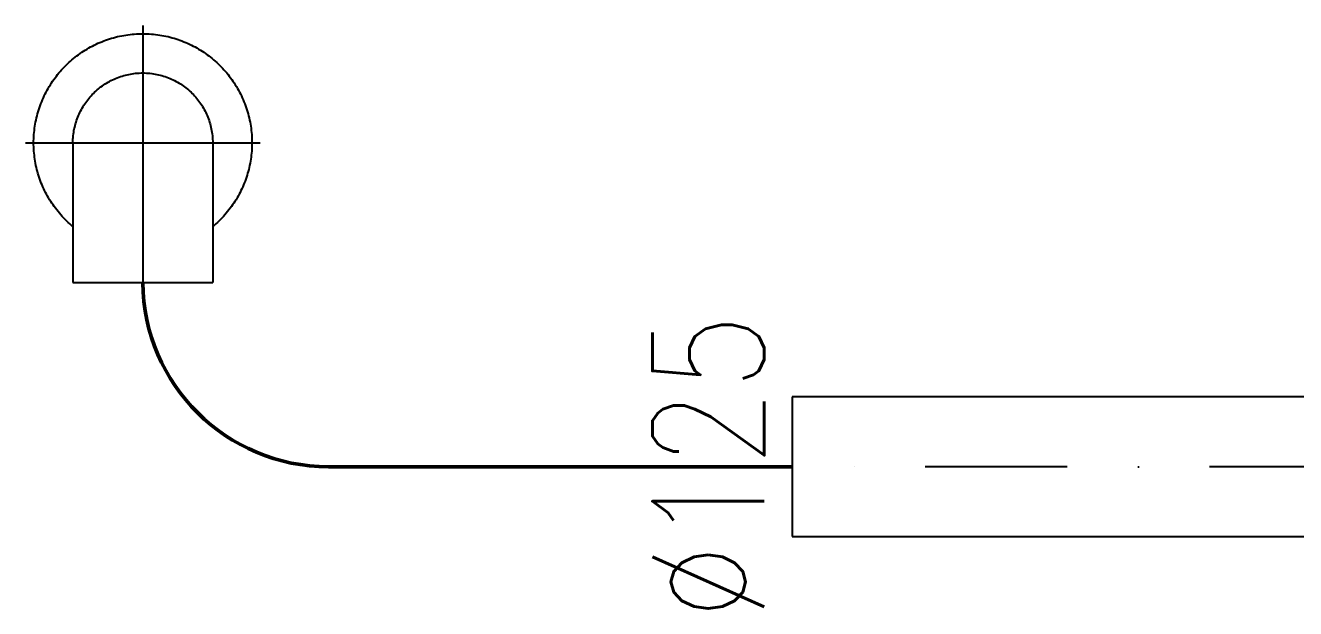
# Model space of a CAD drawing. Header units: millimetres. Extents: x -5302 to 21798, y 61761 to 66330.
# Drawn here: x 4239 to 5375, y 62588 to 63110 of the extents above; entities that cross this region are included whole.
import ezdxf
from ezdxf.enums import TextEntityAlignment as Align

# ---------------------------------------------------------------- set-up
doc = ezdxf.new("R2010")
doc.units = ezdxf.units.MM
doc.header["$LTSCALE"] = 10
for name, pattern in [('_aa', [1.4, 0.5, -0.2, 0.5, -0.2]), ('DASHDOT', [25.4, 12.7, -6.35, 0, -6.35]), ('KOLEJE', [0])]:
    doc.linetypes.add(name, pattern=pattern)
doc.layers.get('0').update_dxf_attribs({"color": 3})
doc.layers.add('V-flexo_osy', color=3, linetype='KOLEJE', lineweight=50)
doc.layers.add('VZT_EXHAUST', color=3, linetype='_aa')
doc.layers.add('VZT_EXHAUST-popis', color=3, linetype='Continuous')
doc.styles.get("Standard").update_dxf_attribs({"font": 'simplex.shx', "width": 0.8})
doc.linetypes.add('KOLEJE_2', pattern='A,2,[141,CADKON.SHX,S=3,R=0,X=0,Y=0],1.5', length=3.5)

# ---------------------------------------------------------------- blocks, each defined once
blk = doc.blocks.new('*U122')
at = {"color": 2, "linetype": 'DASHDOT', "lineweight": 25, "ltscale": 2000}
for p, q in [((0, 105), (0, -105)), ((-105, 0), (0, 0))]:
    blk.add_line(p, q, dxfattribs=at)
at = {"color": 0, "linetype": 'ByBlock', "lineweight": -2, "ltscale": 2000}
for p, q in [((0, 62.5), (125, 62.5)), ((125, 62.5), (125, -62.5)), ((0, -62.5), (125, -62.5))]:
    blk.add_line(p, q, dxfattribs=at)
at = {"color": 2, "linetype": 'KOLEJE', "lineweight": 25, "ltscale": 2000}
blk.add_lwpolyline([(0, 0), (125, 0)], dxfattribs=at)
at = {"color": 0, "linetype": 'ByBlock', "lineweight": -2, "ltscale": 2000}
for radius, start, end in [(97.6, 39.8056, 320.1944), (62.5, 90, 270)]:
    blk.add_arc((0, 0), radius, start, end, dxfattribs=at)
blk = doc.blocks.new('*U240', base_point=(500, 62.5))
at = {"color": 0, "linetype": 'ByBlock', "lineweight": -2, "ltscale": 2000}
for p, q in [((0, 125), (0, 0)), ((500, 125), (0, 125)), ((500, 0), (500, 125)), ((0, 0), (500, 0))]:
    blk.add_line(p, q, dxfattribs=at)
at = {"color": 2, "linetype": 'DASHDOT', "lineweight": 25}
blk.add_line((0, 62.5), (500, 62.5), dxfattribs=at)

msp = doc.modelspace()

# ---------------------------------------------------------------- linework, layer by layer
at = {"layer": 'V-flexo_osy', "linetype": 'KOLEJE_2', "ltscale": 2}
msp.add_lwpolyline([(4924.7, 62715.1), (4510.2, 62715.1, -0.412109), (4344.2, 62879.8, 0.020114)], format="xyb", dxfattribs=at)

# ---------------------------------------------------------------- block references
at = {"layer": 'VZT_EXHAUST', "ltscale": 200, "xscale": -1, "rotation": 89.99999999999993}
msp.add_blockref('*U122', (4344.2, 63004.8), dxfattribs=at)
at = {"layer": 'VZT_EXHAUST', "ltscale": 200, "rotation": 179.9999999999999}
msp.add_blockref('*U240', (4924.7, 62715.1), dxfattribs=at)

# ---------------------------------------------------------------- texts
at = {"layer": 'VZT_EXHAUST-popis', "color": 3, "width": 0.8}
msp.add_text('%%c125', height=100, rotation=90, dxfattribs=at).set_placement((4899.7, 62715.1), align=Align.CENTER)

doc.saveas('drawing.dxf')
